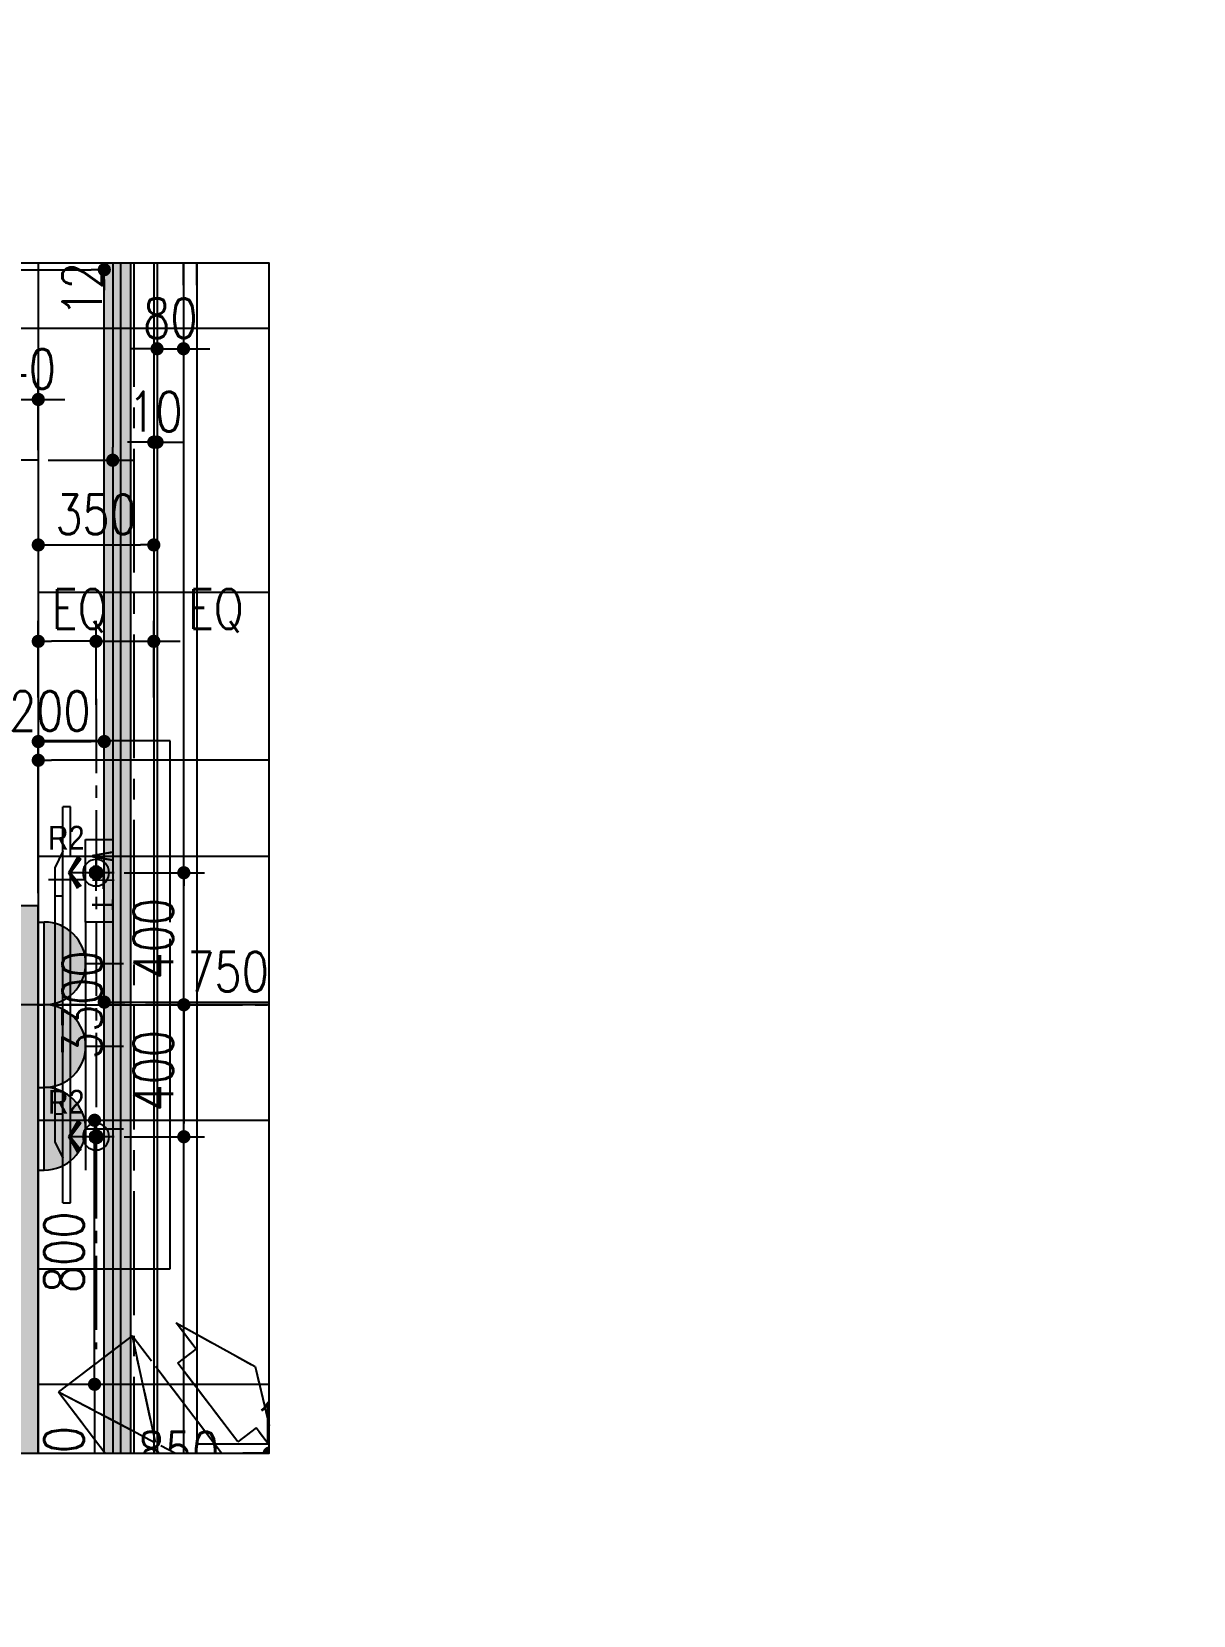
# Model space of a CAD drawing. Header units: inches. Extents: x -2597087 to 134135, y -662679 to 20000.
# Drawn here: x 43722 to 47242, y -16877 to -12079 of the extents above; entities that cross this region are included whole.
import ezdxf
from ezdxf.xclip import XClip

# ---------------------------------------------------------------- set-up
doc = ezdxf.new("R2010")
doc.units = ezdxf.units.IN
doc.header["$LTSCALE"] = 100
doc.header["$MEASUREMENT"] = 0
doc.header["$XCLIPFRAME"] = 2
for name, pattern in [('$0$DASH', [0.35, 0.25, -0.1]), ('__DASH', [0.35, 0.25, -0.1]), ('CENTER', [50.8, 31.75, -6.35, 6.35, -6.35]), ('CENTER2', [1.125, 0.75, -0.125, 0.125, -0.125]), ('DASH', [0.35, 0.25, -0.1]), ('DASHDOT2', [12.7, 6.35, -3.175, 0, -3.175]), ('HIDDENX2', [0.75, 0.5, -0.25])]:
    doc.linetypes.add(name, pattern=pattern)
doc.layers.get('0').update_dxf_attribs({"linetype": 'CONTINUOUS'})
doc.layers.get('Defpoints').update_dxf_attribs({"linetype": 'CONTINUOUS'})
for name, color, linetype in [('-04给水图层', 142, 'CENTER'), ('_ARWALL-1', 7, 'CONTINUOUS'), ('EQUIP-动力', 3, 'CONTINUOUS'), ('EQUIP-照明', 3, 'CONTINUOUS'), ('floor', 8, 'CONTINUOUS'), ('PUB_HATCH', 8, 'CONTINUOUS'), ('RC', 1, 'CONTINUOUS'), ('RC-dim', 3, 'CONTINUOUS'), ('RC-LIGHT', 1, 'CONTINUOUS'), ('WALL', 7, 'CONTINUOUS'), ('wall-dim', 3, 'CONTINUOUS'), ('天花开线', 4, 'CONTINUOUS'), ('家具', 1, 'DASH'), ('空调', 8, 'CONTINUOUS')]:
    doc.layers.add(name, color=color, linetype=linetype)
doc.styles.get("Standard").update_dxf_attribs({"font": 'txt.shx', "width": 0.8, "bigfont": 'GBCBIG.shx'})
doc.styles.add('STYLE1', font='stylu.ttf')
doc.styles.add('宋体', font='', dxfattribs={"width": 0.8})
doc.styles.get('宋体').set_extended_font_data('SimSun')
doc.dimstyles.new('50', dxfattribs={"dimscale": 50, "dimtxt": 2.4, "dimasz": 0.8, "dimexe": 1.25, "dimexo": 0.6, "dimgap": 0.65, "dimtad": 1, "dimdec": 0, "dimdsep": 46, "dimtxsty": 'Standard', "dimblk1": 'DOT', "dimblk2": 'DOT', "dimsah": 1, "dimcen": 2.5, "dimclrd": 3, "dimclre": 3, "dimclrt": 3, "dimadec": 0, "dimazin": 0, "dimtfac": 1, "dimtdec": 0, "dimtix": 1, "dimtmove": 2, "dimatfit": 0, "dimldrblk": 'DOT', "dimfxl": 5, "dimfxlon": 1, "dimarcsym": 0})

# ---------------------------------------------------------------- blocks, each defined once
blk = doc.blocks.new('DFG44EWDSDFG')
at = {"layer": 'PUB_HATCH'}
blk.add_hatch(color=6, dxfattribs=at).paths.add_polyline_path([(7019.9, -16877.5), (7019.9, -16677.5), (6169.9, -16677.5), (6169.9, -14727.5), (5969.9, -14727.5), (5969.9, -16877.5)])
at = {"layer": '_ARWALL-1'}
for p, q in [((6169.9, -13377.5), (6169.9, -15477.5)), ((6169.9, -14727.5), (5969.9, -14727.5))]:
    blk.add_line(p, q, dxfattribs=at)
at = {"layer": 'WALL'}
for p, q in [((6169.9, -13377.5), (6029.9, -13377.5)), ((6169.9, -15477.5), (6169.9, -16677.5))]:
    blk.add_line(p, q, dxfattribs=at)
at = {"layer": 'WALL', "color": 7}
blk.add_line((6169.9, -16677.5), (6169.9, -14727.5), dxfattribs=at)
blk = doc.blocks.new('asfdgfgsdgf')
at = {"color": 1, "linetype": 'HIDDENX2', "ltscale": 2}
for p, q in [((149083.2, -162742.3), (149083.2, -161542.3)), ((149107.2, -161542.3), (149083.2, -161542.3)), ((149107.2, -162742.3), (149107.2, -161542.3)), ((149059.2, -161811.9), (149059.2, -162472.7)), ((149059.2, -161811.9), (149083.2, -161811.9)), ((149059.2, -162472.7), (149083.2, -162472.7)), ((149083.2, -162742.3), (149107.2, -162742.3))]:
    blk.add_line(p, q, dxfattribs=at)
blk.add_lwpolyline([(149083.2, -162607.4), (149083.2, -161677.2), (149059.2, -161727.4), (149059.2, -162557.3)], close=True, dxfattribs=at)
at = {"layer": '家具', "color": 2, "linetype": 'HIDDENX2', "ltscale": 2}
blk.add_lwpolyline([(149409.2, -162942.3), (149409.2, -161342.3), (149009.2, -161342.3), (149009.2, -162942.3)], close=True, dxfattribs=at)
blk = doc.blocks.new('柜式空调')
at = {"layer": '空调', "linetype": 'DASH', "ltscale": 2}
for p, q in [((-300, 0), (300, -280)), ((-300, -280), (300, 0))]:
    blk.add_line(p, q, dxfattribs=at)
for points in [[(300, -280), (-300, -280), (-300, 0), (300, 0)], [(250, -410), (150, -410), (150, -340), (-150, -340), (-150, -410), (-250, -410), (0, -520)]]:
    blk.add_lwpolyline(points, close=True, dxfattribs=at)
blk = doc.blocks.new('_Dot')
at = {"color": 0, "linetype": 'ByBlock', "lineweight": -2}
blk.add_line((-0.5, 0), (-1, 0), dxfattribs=at)
at = {"color": 0, "linetype": 'ByBlock', "const_width": 0.5}
blk.add_lwpolyline([(-0.25, 0, 1), (0.25, 0, 1)], format="xyb", close=True, dxfattribs=at)
blk = doc.blocks.new('*D792')
at = {"layer": 'Defpoints', "color": 0, "transparency": 16777216}
for p in [(43742.1, -13412.3), (44092.1, -13412.3), (44092.1, -13634.2)]:
    blk.add_point(p, dxfattribs=at)
at = {"layer": 'RC-dim', "color": 3, "lineweight": -2, "transparency": 16777216}
for p, q in [((43742.1, -13442.3), (43742.1, -13696.7)), ((44092.1, -13442.3), (44092.1, -13696.7)), ((43782.1, -13634.2), (44052.1, -13634.2))]:
    blk.add_line(p, q, dxfattribs=at)
at = {"layer": 'RC-dim', "color": 3, "lineweight": -2, "transparency": 16777216, "xscale": 40, "yscale": 40, "zscale": 40, "rotation": 180}
blk.add_blockref('_Dot', (43742.1, -13634.2), dxfattribs=at)
at = {"layer": 'RC-dim', "color": 3, "lineweight": -2, "transparency": 16777216, "xscale": 40, "yscale": 40, "zscale": 40}
blk.add_blockref('_Dot', (44092.1, -13634.2), dxfattribs=at)
at = {"layer": 'RC-dim', "color": 3, "transparency": 16777216, "insert": (43917.1, -13541.7), "char_height": 120, "attachment_point": 5}
blk.add_mtext('350', dxfattribs=at)
blk = doc.blocks.new('*D793')
at = {"layer": 'Defpoints', "color": 0, "transparency": 16777216}
for p in [(44092.1, -13221.6), (44102.1, -13221.6), (44102.1, -13322.7)]:
    blk.add_point(p, dxfattribs=at)
at = {"layer": 'RC-dim', "color": 3, "lineweight": -2, "transparency": 16777216}
for p, q in [((44092.1, -13251.6), (44092.1, -13385.2)), ((44102.1, -13251.6), (44102.1, -13385.2)), ((44052.1, -13322.7), (44012.1, -13322.7)), ((44092.1, -13322.7), (44102.1, -13322.7)), ((44142.1, -13322.7), (44182.1, -13322.7))]:
    blk.add_line(p, q, dxfattribs=at)
at = {"layer": 'RC-dim', "color": 3, "lineweight": -2, "transparency": 16777216, "xscale": 40, "yscale": 40, "zscale": 40}
blk.add_blockref('_Dot', (44092.1, -13322.7), dxfattribs=at)
at = {"layer": 'RC-dim', "color": 3, "lineweight": -2, "transparency": 16777216, "xscale": 40, "yscale": 40, "zscale": 40, "rotation": 180}
blk.add_blockref('_Dot', (44102.1, -13322.7), dxfattribs=at)
at = {"layer": 'RC-dim', "color": 3, "transparency": 16777216, "insert": (44097.1, -13230.2), "char_height": 120, "attachment_point": 5}
blk.add_mtext('10', dxfattribs=at)
blk = doc.blocks.new('*D794')
at = {"layer": 'Defpoints', "color": 0, "transparency": 16777216}
for p in [(44102.1, -12877.5), (44182.1, -12877.5), (44182.1, -13039.7)]:
    blk.add_point(p, dxfattribs=at)
at = {"layer": 'RC-dim', "color": 3, "lineweight": -2, "transparency": 16777216}
for p, q in [((44102.1, -12907.5), (44102.1, -13102.2)), ((44182.1, -12907.5), (44182.1, -13102.2)), ((44062.1, -13039.7), (44022.1, -13039.7)), ((44102.1, -13039.7), (44182.1, -13039.7)), ((44222.1, -13039.7), (44262.1, -13039.7))]:
    blk.add_line(p, q, dxfattribs=at)
at = {"layer": 'RC-dim', "color": 3, "lineweight": -2, "transparency": 16777216, "xscale": 40, "yscale": 40, "zscale": 40}
blk.add_blockref('_Dot', (44102.1, -13039.7), dxfattribs=at)
at = {"layer": 'RC-dim', "color": 3, "lineweight": -2, "transparency": 16777216, "xscale": 40, "yscale": 40, "zscale": 40, "rotation": 180}
blk.add_blockref('_Dot', (44182.1, -13039.7), dxfattribs=at)
at = {"layer": 'RC-dim', "color": 3, "transparency": 16777216, "insert": (44142.1, -12947.2), "char_height": 120, "attachment_point": 5}
blk.add_mtext('80', dxfattribs=at)
blk = doc.blocks.new('*D795')
at = {"layer": 'Defpoints', "color": 0, "transparency": 16777216}
for p in [(44222.1, -12762.2), (44182.1, -12877.5), (44222.1, -12877.5)]:
    blk.add_point(p, dxfattribs=at)
at = {"layer": 'RC-dim', "color": 3, "lineweight": -2, "transparency": 16777216}
for p, q in [((44182.1, -12847.5), (44182.1, -12699.7)), ((44222.1, -12847.5), (44222.1, -12699.7)), ((44142.1, -12762.2), (44102.1, -12762.2)), ((44182.1, -12762.2), (44222.1, -12762.2)), ((44262.1, -12762.2), (44302.1, -12762.2))]:
    blk.add_line(p, q, dxfattribs=at)
at = {"layer": 'RC-dim', "color": 3, "lineweight": -2, "transparency": 16777216, "xscale": 40, "yscale": 40, "zscale": 40}
blk.add_blockref('_Dot', (44182.1, -12762.2), dxfattribs=at)
at = {"layer": 'RC-dim', "color": 3, "lineweight": -2, "transparency": 16777216, "xscale": 40, "yscale": 40, "zscale": 40, "rotation": 180}
blk.add_blockref('_Dot', (44222.1, -12762.2), dxfattribs=at)
at = {"layer": 'RC-dim', "color": 3, "transparency": 16777216, "insert": (44202.1, -12669.7), "char_height": 120, "attachment_point": 5}
blk.add_mtext('40', dxfattribs=at)
blk = doc.blocks.new('*D818')
at = {"layer": 'Defpoints', "color": 0, "transparency": 16777216}
for p in [(43742.1, -13926.2), (43742.1, -14126.7), (43917.1, -14148.2)]:
    blk.add_point(p, dxfattribs=at)
at = {"layer": '天花开线', "color": 3, "lineweight": -2, "transparency": 16777216}
for p, q in [((43742.1, -14096.7), (43742.1, -13863.7)), ((43917.1, -14118.2), (43917.1, -13863.7)), ((43877.1, -13926.2), (43782.1, -13926.2))]:
    blk.add_line(p, q, dxfattribs=at)
at = {"layer": '天花开线', "color": 3, "lineweight": -2, "transparency": 16777216, "xscale": 40, "yscale": 40, "zscale": 40, "rotation": 180}
blk.add_blockref('_Dot', (43742.1, -13926.2), dxfattribs=at)
at = {"layer": '天花开线', "color": 3, "lineweight": -2, "transparency": 16777216, "xscale": 40, "yscale": 40, "zscale": 40}
blk.add_blockref('_Dot', (43917.1, -13926.2), dxfattribs=at)
at = {"layer": '天花开线', "color": 3, "transparency": 16777216, "insert": (43867.5, -13833.7), "char_height": 120, "attachment_point": 5}
blk.add_mtext('EQ', dxfattribs=at)
blk = doc.blocks.new('*D819')
at = {"layer": 'Defpoints', "color": 0, "transparency": 16777216}
for p in [(44092.1, -13926.2), (43917.1, -14148.2), (44092.1, -14126.7)]:
    blk.add_point(p, dxfattribs=at)
at = {"layer": '天花开线', "color": 3, "lineweight": -2, "transparency": 16777216}
for p, q in [((43917.1, -14118.2), (43917.1, -13863.7)), ((44092.1, -14096.7), (44092.1, -13863.7)), ((43877.1, -13926.2), (43837.1, -13926.2)), ((43917.1, -13926.2), (44092.1, -13926.2)), ((44132.1, -13926.2), (44172.1, -13926.2))]:
    blk.add_line(p, q, dxfattribs=at)
at = {"layer": '天花开线', "color": 3, "lineweight": -2, "transparency": 16777216, "xscale": 40, "yscale": 40, "zscale": 40}
blk.add_blockref('_Dot', (43917.1, -13926.2), dxfattribs=at)
at = {"layer": '天花开线', "color": 3, "lineweight": -2, "transparency": 16777216, "xscale": 40, "yscale": 40, "zscale": 40, "rotation": 180}
blk.add_blockref('_Dot', (44092.1, -13926.2), dxfattribs=at)
at = {"layer": '天花开线', "color": 3, "transparency": 16777216, "insert": (44279.9, -13833.7), "char_height": 120, "attachment_point": 5}
blk.add_mtext('EQ', dxfattribs=at)
blk = doc.blocks.new('*D821')
at = {"layer": 'Defpoints', "color": 0, "transparency": 16777216}
for p in [(43742.1, -14286.6), (43742.1, -14719.1), (45492.1, -14824.5)]:
    blk.add_point(p, dxfattribs=at)
at = {"layer": '天花开线', "color": 3, "lineweight": -2, "transparency": 16777216}
for p, q in [((43742.1, -14689.1), (43742.1, -14224.1)), ((45492.1, -14794.5), (45492.1, -14224.1)), ((45452.1, -14286.6), (43782.1, -14286.6))]:
    blk.add_line(p, q, dxfattribs=at)
at = {"layer": '天花开线', "color": 3, "lineweight": -2, "transparency": 16777216, "xscale": 40, "yscale": 40, "zscale": 40, "rotation": 180}
blk.add_blockref('_Dot', (43742.1, -14286.6), dxfattribs=at)
at = {"layer": '天花开线', "color": 3, "lineweight": -2, "transparency": 16777216, "xscale": 40, "yscale": 40, "zscale": 40}
blk.add_blockref('_Dot', (45492.1, -14286.6), dxfattribs=at)
at = {"layer": '天花开线', "color": 3, "transparency": 16777216, "insert": (44617.1, -14194.1), "char_height": 120, "attachment_point": 5}
blk.add_mtext('EQ', dxfattribs=at)
blk = doc.blocks.new('*D822')
at = {"layer": 'Defpoints', "color": 0, "transparency": 16777216}
for p in [(43972.1, -15027.5), (43972.1, -15427.4), (44183.2, -15427.4)]:
    blk.add_point(p, dxfattribs=at)
at = {"layer": '天花开线', "color": 3, "lineweight": -2, "transparency": 16777216}
for p, q in [((44002.1, -15027.5), (44245.7, -15027.5)), ((44183.2, -15067.5), (44183.2, -15387.4)), ((44002.1, -15427.4), (44245.7, -15427.4))]:
    blk.add_line(p, q, dxfattribs=at)
at = {"layer": '天花开线', "color": 3, "lineweight": -2, "transparency": 16777216, "xscale": 40, "yscale": 40, "zscale": 40}
for p, rotation in [((44183.2, -15027.5), 90), ((44183.2, -15427.4), 270)]:
    blk.add_blockref('_Dot', p, dxfattribs=dict(at, rotation=rotation))
at = {"layer": '天花开线', "color": 3, "transparency": 16777216, "insert": (44090.7, -15227.4), "char_height": 120, "attachment_point": 5, "rotation": 90}
blk.add_mtext('400', dxfattribs=at)
blk = doc.blocks.new('ktsd')
h = blk.add_hatch(color=250)
edge = h.paths.add_edge_path()
edge.add_arc((0, 0), 20, 0, 360)
for p, q in [((0, 55), (0, -77.5)), ((-55, 0), (55, 0))]:
    blk.add_line(p, q)
at = {"color": 8}
for p, q in [((0, -77.5), (-40.5, -45.4)), ((40.8, -45.7), (0, -77.5)), ((47.6, -55.5), (40.8, -45.7)), ((-47.4, -55.1), (0, -82.7)), ((0, -82.7), (47.6, -55.5))]:
    blk.add_line(p, q, dxfattribs=at)
for radius in [40, 20]:
    blk.add_circle((0, 0), radius)
for points in [[(-40.5, -45.4), (0, -77.5), (-47.4, -55.1), (0, -82.7)], [(40.8, -45.7), (0, -77.5), (47.6, -55.5), (0, -82.7)]]:
    blk.add_solid(points, dxfattribs=at)
blk = doc.blocks.new('*D823')
at = {"layer": 'Defpoints', "color": 0, "transparency": 16777216}
for p in [(43972.1, -14627.4), (44183.2, -14627.4), (43972.1, -15027.5)]:
    blk.add_point(p, dxfattribs=at)
at = {"layer": '天花开线', "color": 3, "lineweight": -2, "transparency": 16777216}
for p, q in [((44002.1, -14627.4), (44245.7, -14627.4)), ((44183.2, -14987.5), (44183.2, -14667.4)), ((44002.1, -15027.5), (44245.7, -15027.5))]:
    blk.add_line(p, q, dxfattribs=at)
at = {"layer": '天花开线', "color": 3, "lineweight": -2, "transparency": 16777216, "xscale": 40, "yscale": 40, "zscale": 40}
for p, rotation in [((44183.2, -14627.4), 90), ((44183.2, -15027.5), 270)]:
    blk.add_blockref('_Dot', p, dxfattribs=dict(at, rotation=rotation))
at = {"layer": '天花开线', "color": 3, "transparency": 16777216, "insert": (44090.7, -14827.4), "char_height": 120, "attachment_point": 5, "rotation": 90}
blk.add_mtext('400', dxfattribs=at)
blk = doc.blocks.new('*D827')
at = {"layer": 'Defpoints', "color": 0, "transparency": 16777216}
for p in [(44442.1, -16386), (44442.1, -16545.1), (44592.1, -16586)]:
    blk.add_point(p, dxfattribs=at)
at = {"layer": 'EQUIP-照明', "color": 3, "lineweight": -2, "transparency": 16777216}
for p, q in [((44442.1, -16515.1), (44442.1, -16323.5)), ((44592.1, -16556), (44592.1, -16323.5)), ((44402.1, -16386), (44362.1, -16386)), ((44592.1, -16386), (44442.1, -16386)), ((44632.1, -16386), (44672.1, -16386))]:
    blk.add_line(p, q, dxfattribs=at)
at = {"layer": 'EQUIP-照明', "color": 3, "lineweight": -2, "transparency": 16777216, "xscale": 40, "yscale": 40, "zscale": 40}
blk.add_blockref('_Dot', (44442.1, -16386), dxfattribs=at)
at = {"layer": 'EQUIP-照明', "color": 3, "lineweight": -2, "transparency": 16777216, "xscale": 40, "yscale": 40, "zscale": 40, "rotation": 180}
blk.add_blockref('_Dot', (44592.1, -16386), dxfattribs=at)
at = {"layer": 'EQUIP-照明', "color": 3, "transparency": 16777216, "insert": (44517.1, -16293.5), "char_height": 120, "attachment_point": 5}
blk.add_mtext('150', dxfattribs=at)
blk = doc.blocks.new('DREGFDS34DFDFDFFDDFDF')
at = {"layer": 'EQUIP-动力', "color": 8, "linetype": '__DASH', "ltscale": 10}
for p, q in [((34263.2, -15627.5), (34263.2, -14427.5)), ((34287.2, -14427.5), (34263.2, -14427.5)), ((34287.2, -15627.5), (34287.2, -14427.5)), ((34239.2, -14697), (34239.2, -15357.9)), ((34239.2, -14697), (34263.2, -14697)), ((34239.2, -15357.9), (34263.2, -15357.9)), ((34263.2, -15627.5), (34287.2, -15627.5)), ((34473.4, -16030.5), (34614.2, -16677.5)), ((34250.7, -16200.1), (34836.9, -16507.8))]:
    blk.add_line(p, q, dxfattribs=at)
for points in [[(34589.2, -15827.5), (34589.2, -14227.5), (34189.2, -14227.5), (34189.2, -15827.5)], [(34263.2, -15492.6), (34263.2, -14562.3), (34239.2, -14612.5), (34239.2, -15442.4)], [(34910.1, -16389.3), (34849.5, -16309.7), (34793.8, -16352.1), (34612.1, -16113.5), (34667.7, -16071), (34607.2, -15991.5), (34846.1, -16123.7)], [(34836.9, -16507.8), (34473.4, -16030.5), (34250.7, -16200.1), (34614.2, -16677.5)]]:
    blk.add_lwpolyline(points, close=True, dxfattribs=at)
blk = doc.blocks.new('PCG7')
at = {"color": 0, "linetype": 'ByBlock', "lineweight": -2}
for p, q in [((-120, 675), (-120, 300)), ((996, 300), (996, 675)), ((-120, 300), (996, 300)), ((450, 300), (450, -201))]:
    blk.add_line(p, q, dxfattribs=at)
at = {"color": 0, "linetype": 'ByBlock', "lineweight": -2, "style": '宋体', "width": 0.8}
for s, p in [('T', (33, 386)), ('＋', (282, 385)), ('V', (690, 386))]:
    blk.add_text(s, height=300, dxfattribs=at).set_placement(p)
blk = doc.blocks.new('safre2cdas')
at = {"linetype": 'ByBlock', "lineweight": -2}
h = blk.add_hatch(color=0, dxfattribs=at)
edge = h.paths.add_edge_path()
edge.add_ellipse((-141.7, 0), major_axis=(-88.6, 88.6), ratio=1, start_angle=135, end_angle=315, ccw=False)
edge.add_line((-141.7, -125.2), (-141.7, 125.2))
at = {"color": 0, "linetype": 'ByBlock', "lineweight": -2}
for p, q in [((-160.3, 125.2), (-141.7, 125.2)), ((-141.7, 125.2), (-141.7, -125.2)), ((-16.4, -125.2), (-16.4, 125.2)), ((-16.4, 0), (98.6, 0)), ((-160.3, -125.2), (-141.7, -125.2))]:
    blk.add_line(p, q, dxfattribs=at)
at = {"color": 0, "linetype": 'ByBlock', "lineweight": -2, "extrusion": (0, 0, -1)}
blk.add_ellipse((-141.7, 0), major_axis=(88.6, 88.6), ratio=1, start_param=-0.785398, end_param=2.356194, dxfattribs=at)
blk = doc.blocks.new('h54h5h56j56')
at = {"layer": '-04给水图层', "color": 8, "linetype": '$0$DASH', "ltscale": 5}
for p, q in [((29975.1, 10446.3), (29575.1, 10446.3)), ((29575.1, 10446.3), (29575.1, 8846.3)), ((29975.1, 8846.3), (29975.1, 10446.3)), ((29649.1, 9046.3), (29649.1, 10246.3)), ((29673.1, 10246.3), (29649.1, 10246.3)), ((29673.1, 9046.3), (29673.1, 10246.3)), ((29649.1, 10111.4), (29625.1, 10061.2)), ((29649.1, 9181.2), (29649.1, 10111.4)), ((29625.1, 10061.2), (29625.1, 9231.3)), ((29625.1, 9976.7), (29625.1, 9315.8)), ((29625.1, 9976.7), (29649.1, 9976.7)), ((29625.1, 9315.8), (29649.1, 9315.8)), ((29625.1, 9231.3), (29649.1, 9181.2)), ((29649.1, 9046.3), (29673.1, 9046.3)), ((29575.1, 8846.3), (29975.1, 8846.3)), ((29859.4, 8643.3), (29636.6, 8473.6)), ((30222.9, 8165.9), (29859.4, 8643.3)), ((29859.4, 8643.3), (30000.1, 7996.3)), ((30053.7, 8602.7), (29993.1, 8682.2)), ((29993.1, 8682.2), (30232.1, 8550)), ((29998, 8560.3), (30053.7, 8602.7)), ((30179.7, 8321.6), (29998, 8560.3)), ((30232.1, 8550), (30296, 8284.4)), ((29636.6, 8473.6), (30222.9, 8165.9)), ((29636.6, 8473.6), (30000.1, 7996.3)), ((30235.4, 8364), (30179.7, 8321.6)), ((30296, 8284.4), (30235.4, 8364))]:
    blk.add_line(p, q, dxfattribs=at)
blk = doc.blocks.new('EWTGES')
at = {"layer": 'floor'}
for p, q in [((4069.9, -12977.5), (6449.9, -12977.5)), ((6169.9, -13777.5), (6449.9, -13777.5)), ((6169.9, -14577.5), (6449.9, -14577.5)), ((6169.9, -15377.5), (6449.9, -15377.5)), ((6169.9, -16177.5), (6449.9, -16177.5))]:
    blk.add_line(p, q, dxfattribs=at)
blk = doc.blocks.new('*D873')
at = {"layer": 'Defpoints', "color": 0, "transparency": 16777216}
for p in [(43242.1, -12800.1), (43942.1, -12800.1), (43942.1, -12800.1)]:
    blk.add_point(p, dxfattribs=at)
at = {"layer": 'floor', "color": 3, "lineweight": -2, "transparency": 16777216}
for p, q in [((43282.1, -12800.1), (43902.1, -12800.1)), ((43242.1, -12830.1), (43242.1, -12862.6)), ((43942.1, -12830.1), (43942.1, -12862.6))]:
    blk.add_line(p, q, dxfattribs=at)
at = {"layer": 'floor', "color": 3, "lineweight": -2, "transparency": 16777216, "xscale": 40, "yscale": 40, "zscale": 40, "rotation": 180}
blk.add_blockref('_Dot', (43242.1, -12800.1), dxfattribs=at)
at = {"layer": 'floor', "color": 3, "lineweight": -2, "transparency": 16777216, "xscale": 40, "yscale": 40, "zscale": 40}
blk.add_blockref('_Dot', (43942.1, -12800.1), dxfattribs=at)
at = {"layer": 'floor', "color": 3, "transparency": 16777216, "insert": (43592.1, -12707.6), "char_height": 120, "attachment_point": 5}
blk.add_mtext('700', dxfattribs=at)
blk = doc.blocks.new('*D878')
at = {"layer": 'Defpoints', "color": 0, "transparency": 16777216}
for p in [(43742.1, -14226.4), (43942.1, -14229.9), (43942.1, -14230.9)]:
    blk.add_point(p, dxfattribs=at)
at = {"layer": 'floor', "color": 3, "lineweight": -2, "transparency": 16777216}
for p, q in [((43942.1, -14200.9), (43942.1, -14167.4)), ((43782.1, -14229.9), (43902.1, -14229.9)), ((43742.1, -14256.4), (43742.1, -14292.4))]:
    blk.add_line(p, q, dxfattribs=at)
at = {"layer": 'floor', "color": 3, "lineweight": -2, "transparency": 16777216, "xscale": 40, "yscale": 40, "zscale": 40, "rotation": 180}
blk.add_blockref('_Dot', (43742.1, -14229.9), dxfattribs=at)
at = {"layer": 'floor', "color": 3, "lineweight": -2, "transparency": 16777216, "xscale": 40, "yscale": 40, "zscale": 40}
blk.add_blockref('_Dot', (43942.1, -14229.9), dxfattribs=at)
at = {"layer": 'floor', "color": 3, "transparency": 16777216, "insert": (43777, -14137.4), "char_height": 120, "attachment_point": 5}
blk.add_mtext('200', dxfattribs=at)
blk = doc.blocks.new('*D884')
at = {"layer": 'Defpoints', "color": 0, "transparency": 16777216}
for p in [(43842.1, -16177.5), (43842.1, -16677.5), (43912.7, -16677.5)]:
    blk.add_point(p, dxfattribs=at)
at = {"layer": 'floor', "color": 3, "lineweight": -2, "transparency": 16777216}
for p, q in [((43872.1, -16177.5), (43975.2, -16177.5)), ((43912.7, -16217.5), (43912.7, -16637.5)), ((43872.1, -16677.5), (43975.2, -16677.5))]:
    blk.add_line(p, q, dxfattribs=at)
at = {"layer": 'floor', "color": 3, "lineweight": -2, "transparency": 16777216, "xscale": 40, "yscale": 40, "zscale": 40}
for p, rotation in [((43912.7, -16177.5), 90), ((43912.7, -16677.5), 270)]:
    blk.add_blockref('_Dot', p, dxfattribs=dict(at, rotation=rotation))
at = {"layer": 'floor', "color": 3, "transparency": 16777216, "insert": (43820.2, -16427.5), "char_height": 120, "attachment_point": 5, "rotation": 90}
blk.add_mtext('500', dxfattribs=at)
blk = doc.blocks.new('*D886')
at = {"layer": 'Defpoints', "color": 0, "transparency": 16777216}
for p in [(43942.1, -15046.6), (44692.1, -15019.4), (44692.1, -15034)]:
    blk.add_point(p, dxfattribs=at)
at = {"layer": 'floor', "color": 3, "lineweight": -2, "transparency": 16777216}
for p, q in [((43942.1, -15016.6), (43942.1, -14956.9)), ((44692.1, -15004), (44692.1, -14956.9)), ((43982.1, -15019.4), (44652.1, -15019.4))]:
    blk.add_line(p, q, dxfattribs=at)
at = {"layer": 'floor', "color": 3, "lineweight": -2, "transparency": 16777216, "xscale": 40, "yscale": 40, "zscale": 40, "rotation": 180}
blk.add_blockref('_Dot', (43942.1, -15019.4), dxfattribs=at)
at = {"layer": 'floor', "color": 3, "lineweight": -2, "transparency": 16777216, "xscale": 40, "yscale": 40, "zscale": 40}
blk.add_blockref('_Dot', (44692.1, -15019.4), dxfattribs=at)
at = {"layer": 'floor', "color": 3, "transparency": 16777216, "insert": (44317.1, -14926.9), "char_height": 120, "attachment_point": 5}
blk.add_mtext('750', dxfattribs=at)
blk = doc.blocks.new('*D894')
at = {"layer": 'Defpoints', "color": 0, "transparency": 16777216}
for p in [(43877, -15377.5), (43912.7, -15377.5), (43842.1, -16177.5)]:
    blk.add_point(p, dxfattribs=at)
at = {"layer": 'floor', "color": 3, "lineweight": -2, "transparency": 16777216}
for p, q in [((43907, -15377.5), (43975.2, -15377.5)), ((43912.7, -16137.5), (43912.7, -15417.5)), ((43872.1, -16177.5), (43975.2, -16177.5))]:
    blk.add_line(p, q, dxfattribs=at)
at = {"layer": 'floor', "color": 3, "lineweight": -2, "transparency": 16777216, "xscale": 40, "yscale": 40, "zscale": 40}
for p, rotation in [((43912.7, -15377.5), 90), ((43912.7, -16177.5), 270)]:
    blk.add_blockref('_Dot', p, dxfattribs=dict(at, rotation=rotation))
at = {"layer": 'floor', "color": 3, "transparency": 16777216, "insert": (43820.2, -15777.5), "char_height": 120, "attachment_point": 5, "rotation": 90}
blk.add_mtext('800', dxfattribs=at)
blk = doc.blocks.new('*D952')
at = {"layer": 'Defpoints', "color": 0, "transparency": 16777216}
for p in [(43742.1, -12177.5), (43742.1, -13377.5), (43967.6, -13377.5)]:
    blk.add_point(p, dxfattribs=at)
at = {"layer": 'wall-dim', "color": 3, "lineweight": -2, "transparency": 16777216}
for p, q in [((43772.1, -12177.5), (44030.1, -12177.5)), ((43967.6, -12217.5), (43967.6, -13337.5)), ((43772.1, -13377.5), (44030.1, -13377.5))]:
    blk.add_line(p, q, dxfattribs=at)
at = {"layer": 'wall-dim', "color": 3, "lineweight": -2, "transparency": 16777216, "xscale": 40, "yscale": 40, "zscale": 40}
for p, rotation in [((43967.6, -12177.5), 90), ((43967.6, -13377.5), 270)]:
    blk.add_blockref('_Dot', p, dxfattribs=dict(at, rotation=rotation))
at = {"layer": 'wall-dim', "color": 3, "transparency": 16777216, "insert": (43875.1, -12777.5), "char_height": 120, "attachment_point": 5, "rotation": 90}
blk.add_mtext('1200', dxfattribs=at)
blk = doc.blocks.new('*D953')
at = {"layer": 'Defpoints', "color": 0, "transparency": 16777216}
for p in [(43742.1, -13377.5), (43742.1, -16677.5), (43967.6, -16677.5)]:
    blk.add_point(p, dxfattribs=at)
at = {"layer": 'wall-dim', "color": 3, "lineweight": -2, "transparency": 16777216}
for p, q in [((43772.1, -13377.5), (44030.1, -13377.5)), ((43967.6, -13417.5), (43967.6, -16637.5)), ((43772.1, -16677.5), (44030.1, -16677.5))]:
    blk.add_line(p, q, dxfattribs=at)
at = {"layer": 'wall-dim', "color": 3, "lineweight": -2, "transparency": 16777216, "xscale": 40, "yscale": 40, "zscale": 40}
for p, rotation in [((43967.6, -13377.5), 90), ((43967.6, -16677.5), 270)]:
    blk.add_blockref('_Dot', p, dxfattribs=dict(at, rotation=rotation))
at = {"layer": 'wall-dim', "color": 3, "transparency": 16777216, "insert": (43875.1, -15027.5), "char_height": 120, "attachment_point": 5, "rotation": 90}
blk.add_mtext('3300', dxfattribs=at)
blk = doc.blocks.new('*D963')
at = {"layer": 'Defpoints', "color": 0, "transparency": 16777216}
for p in [(43742.1, -13193.3), (43602.1, -13377.5), (43742.1, -13377.5)]:
    blk.add_point(p, dxfattribs=at)
at = {"layer": 'wall-dim', "color": 3, "lineweight": -2, "transparency": 16777216}
for p, q in [((43602.1, -13347.5), (43602.1, -13130.8)), ((43742.1, -13347.5), (43742.1, -13130.8)), ((43562.1, -13193.3), (43522.1, -13193.3)), ((43602.1, -13193.3), (43742.1, -13193.3)), ((43782.1, -13193.3), (43822.1, -13193.3))]:
    blk.add_line(p, q, dxfattribs=at)
at = {"layer": 'wall-dim', "color": 3, "lineweight": -2, "transparency": 16777216, "xscale": 40, "yscale": 40, "zscale": 40}
blk.add_blockref('_Dot', (43602.1, -13193.3), dxfattribs=at)
at = {"layer": 'wall-dim', "color": 3, "lineweight": -2, "transparency": 16777216, "xscale": 40, "yscale": 40, "zscale": 40, "rotation": 180}
blk.add_blockref('_Dot', (43742.1, -13193.3), dxfattribs=at)
at = {"layer": 'wall-dim', "color": 3, "transparency": 16777216, "insert": (43672.1, -13100.8), "char_height": 120, "attachment_point": 5}
blk.add_mtext('140', dxfattribs=at)
blk = doc.blocks.new('*D992')
at = {"layer": 'Defpoints', "color": 0, "transparency": 16777216}
for p in [(44592.1, -16473.6), (43742.1, -16677.5), (44592.1, -16677.5)]:
    blk.add_point(p, dxfattribs=at)
at = {"layer": 'wall-dim', "color": 3, "lineweight": -2, "transparency": 16777216}
for p, q in [((43742.1, -16647.5), (43742.1, -16411.1)), ((44592.1, -16647.5), (44592.1, -16411.1)), ((43782.1, -16473.6), (44552.1, -16473.6))]:
    blk.add_line(p, q, dxfattribs=at)
at = {"layer": 'wall-dim', "color": 3, "lineweight": -2, "transparency": 16777216, "xscale": 40, "yscale": 40, "zscale": 40, "rotation": 180}
blk.add_blockref('_Dot', (43742.1, -16473.6), dxfattribs=at)
at = {"layer": 'wall-dim', "color": 3, "lineweight": -2, "transparency": 16777216, "xscale": 40, "yscale": 40, "zscale": 40}
blk.add_blockref('_Dot', (44592.1, -16473.6), dxfattribs=at)
at = {"layer": 'wall-dim', "color": 3, "transparency": 16777216, "insert": (44167.1, -16381.1), "char_height": 120, "attachment_point": 5}
blk.add_mtext('850', dxfattribs=at)
blk = doc.blocks.new('HGES')
at = {"layer": 'floor'}
h = blk.add_hatch(dxfattribs=at)
h.set_pattern_fill('LINECAS', color=256, scale=300, pattern_type=2)
h.set_pattern_definition([(0, (29808.1, -22118.32), (291, 129), [33, -267, 11.1, -93, 21, -213]), (5, (29844.1, -22076.32), (36.9482, 162.8399), [39, -291, 13.8, -129, 33, -267]), (10, (29850.1, -22064.32), (50.775, 213.0537), [6, -51, 15, -159, 39, -291]), (15, (29886.1, -22010.32), (34.7026, 229.8124), [9, -87, 17.1, -201, 6, -51]), (20, (29916.1, -21986.32), (29.901, 295.0185), [11.1, -93, 21, -213, -900, -87]), (25, (29958.1, -22226.32), (21.121, 330.932), [13.8, -129, 33, -267, 11.1, -93]), (30, (29970.094, -22190.32), (148.57111, 144.6673), [15, -159, 39, -291, 13.8, -129]), (35, (30024.09, -22184.32), (124.57824, 193.438), [17.1, -201, 6, -51, 15, -159]), (40, (30048.09, -22148.32), (144.7546, 242.86642), [21, -213, 9, -87, 17.1, -201]), (45, (29808.1, -22076.32), (-89.0955, 212.132), [11.1, -93, 33, -267, 13.8, -129]), (50, (30048.1, -22118.32), (-121.1928, 168.2686), [9, -87, 21, -213, 11.1, -93]), (55, (30024.1, -22148.32), (36.6656, 329.5719), [6, -51, 17.1, -201, 9, -87]), (60, (29970.1, -22184.32), (21.7827, 295.7288), [39, -291, 15, -159, 6, -51]), (65, (29958.09, -22190.32), (5.73107, 232.34706), [33, -267, 13.8, -129, 39, -291]), (70, (29916.09, -22226.32), (-13.0072, 218.63397), [21, -213, 11.1, -93, 33, -267]), (75, (29886.094, -21986.32), (-8.10999, 166.78198), [17.1, -201, 9, -87, 21, -213]), (80, (29850.1, -22010.32), (-264.1784, 177.572), [15, -159, 6, -51, 17.1, -201]), (85, (29844.1, -22064.32), (-257.8785, 115.9167), [13.8, -129, 39, -291, 15, -159]), (90, (29706.1, -22436.32), (-129, 291), [38.1, -267, 10.5, -93, 23.7, -213]), (95, (29844.1, -22076.32), (-162.8399, 36.9482), [44.7, -291, 14.1, -129, 38.1, -267]), (100, (29850.1, -22064.32), (-213.0537, 50.775), [3, -51, 17.7, -159, 44.7, -291]), (105, (29886.1, -22010.32), (-229.8124, 34.7026), [6.9, -87, 18.3, -201, 3, -51]), (110, (29916.1, -21986.32), (-295.0185, 29.901), [10.5, -93, -23700, -213, 6.9, -87]), (115, (29958.1, -22226.32), (-330.932, 21.121), [14.1, -129, 38.1, -267, 10.5, -93]), (120, (29970.094, -22190.32), (-144.6673, 148.57111), [17.7, -159, -44700, -291, 14.1, -129]), (125, (30024.09, -22184.32), (-193.438, 124.57824), [18.3, -201, 3, -51, 17.7, -159]), (130, (30048.09, -22148.32), (-242.86642, 144.7546), [23.7, -213, 6.9, -87, -183, -201]), (135, (29808.1, -22076.32), (-212.132, -89.0955), [10.5, -93, 38.1, -267, 14.1, -129]), (140, (30048.1, -22118.32), (-168.2686, -121.1928), [6.9, -87, 23.7, -213, 10.5, -93]), (145, (30024.1, -22148.32), (-329.5719, 36.6656), [3, -51, -18300, -201, 6.9, -87]), (150, (29970.1, -22184.32), (-295.7288, 21.7827), [44.7, -291, 17.7, -159, 3, -51]), (155, (29958.09, -22190.32), (-232.34706, 5.73107), [38.1, -267, 14.1, -129, 44.7, -291]), (160, (29916.09, -22226.32), (-218.63397, -13.0072), [23.7, -213, 10.5, -93, 38.1, -267]), (165, (29886.094, -21986.32), (-166.78198, -8.10999), [18.3, -201, 6.9, -87, 23.7, -213]), (170, (29850.1, -22010.32), (-177.572, -264.1784), [17.7, -159, 3, -51, 18.3, -201])])
h.paths.add_polyline_path([(43992.1, -9327.5), (46992.1, -9327.5), (46992.1, -16427.5), (43992.1, -16427.5)], flags=16)
h.paths.add_polyline_path([(43942.1, -9277.5), (47042.1, -9277.5), (47042.1, -16477.5), (43942.1, -16477.5)])
h = blk.add_hatch(dxfattribs=at)
h.set_pattern_fill('AR-SAND', color=256, scale=14)
h.set_pattern_definition([(37.5, (29757.094, -22277.32), (-0.881907, 26.975533), [0, -21.28, 0, -23.8, 0, -22.75]), (7.5, (29757.094, -22277.32), (24.776874, 39.510045), [0, -11.48, 0, -19.18, 0, -7.35]), (327.5, (29739.874, -22277.32), (43.597986, 0.079227), [0, -7, 0, -25.2, 0, -32.9]), (317.5, (29739.874, -22277.32), (42.08577, 12.28746), [0, -3.5, 0, -16.52, 0, -18.9])])
h.paths.add_polyline_path([(44022.1, -9357.5), (46962.1, -9357.5), (46962.1, -16397.5), (44022.1, -16397.5)], flags=16)
h.paths.add_polyline_path([(43992.1, -9327.5), (46992.1, -9327.5), (46992.1, -16427.5), (43992.1, -16427.5)])
h = blk.add_hatch(dxfattribs=at)
h.set_pattern_fill('_USER', color=256, scale=800, double=1, pattern_type=0)
h.set_pattern_definition([(0, (44692.1, -11377.45), (0, 800), []), (90, (44692.1, -11377.45), (-800, 5e-14), [])])
h.paths.add_polyline_path([(44022.1, -9357.5), (46962.1, -9357.5), (46962.1, -16397.5), (44022.1, -16397.5)])
at = {"layer": 'EQUIP-动力', "color": 4, "linetype": 'CENTER2', "ltscale": 5}
blk.add_line((47242.1, -15027.5), (43557.1, -15027.5), dxfattribs=at)
at = {"layer": 'floor', "color": 1}
for points in [[(43942.1, -9277.5), (47042.1, -9277.5), (47042.1, -16477.5), (43942.1, -16477.5)], [(43992.1, -9327.5), (46992.1, -9327.5), (46992.1, -16427.5), (43992.1, -16427.5)], [(44022.1, -9357.5), (46962.1, -9357.5), (46962.1, -16397.5), (44022.1, -16397.5)]]:
    blk.add_lwpolyline(points, close=True, dxfattribs=at)
at = {"layer": 'RC', "color": 6, "linetype": 'CENTER2', "ltscale": 5}
blk.add_line((44032.1, -9227.5), (44032.1, -16527.5), dxfattribs=at)
at = {"layer": 'RC', "color": 2}
blk.add_lwpolyline([(44092.1, -16487.5), (47222.1, -16487.5), (47222.1, -9267.5), (44092.1, -9267.5)], close=True, dxfattribs=at)
at = {"layer": 'RC'}
for points in [[(44102.1, -16477.5), (47212.1, -16477.5), (47212.1, -9277.5), (44102.1, -9277.5)], [(44182.1, -16397.5), (47132.1, -16397.5), (47132.1, -9357.5), (44182.1, -9357.5)], [(44222.1, -16357.5), (47092.1, -16357.5), (47092.1, -9397.5), (44222.1, -9397.5)]]:
    blk.add_lwpolyline(points, close=True, dxfattribs=at)
at = {"layer": 'RC', "color": 2}
blk.add_lwpolyline([(43742.1, -12177.5), (43742.1, -13377.5)], dxfattribs=at)
at = {"layer": '天花开线', "linetype": 'CENTER2', "ltscale": 3}
for p, q in [((43917.1, -14100.3), (43917.1, -16070.7)), ((43798.9, -15027.5), (47006.6, -15027.5))]:
    blk.add_line(p, q, dxfattribs=at)
blk.add_lwpolyline([(43742.1, -12177.5), (41642.1, -13377.5)], dxfattribs=at)
at = {"layer": '-04给水图层'}
blk.add_blockref('h54h5h56j56', (14167, -24673.7), dxfattribs=at)
blk.add_blockref('DFG44EWDSDFG', (37572.2, 0))
at = {"layer": 'EQUIP-动力', "color": 2}
blk.add_blockref('DREGFDS34DFDFDFFDDFDF', (9552.9, 0), dxfattribs=at)
at = {"layer": 'EQUIP-动力', "xscale": -0.2240000003948813, "yscale": 0.2240000003948813, "zscale": 0.2240000003948813, "rotation": 269.9999964267286}
blk.add_blockref('PCG7', (43818.3, -14750), dxfattribs=at)
at = {"layer": 'EQUIP-动力', "xscale": -1, "rotation": 180.0000071037012}
for p in [(43901.9, -14902.2), (43901.9, -15152.7), (43901.9, -15403.2)]:
    blk.add_blockref('safre2cdas', p, dxfattribs=at)
at = {"layer": 'floor'}
blk.add_blockref('EWTGES', (37572.2, 0), dxfattribs=at)
at = {"layer": 'RC-LIGHT', "xscale": -1, "rotation": 270}
for p in [(43917.1, -14627.4), (43917.1, -15427.4)]:
    blk.add_blockref('ktsd', p, dxfattribs=at)
at = {"layer": '家具', "linetype": 'HIDDENX2'}
blk.add_blockref('asfdgfgsdgf', (-105267.1, 147114.9), dxfattribs=at)
at = {"layer": '家具', "linetype": 'DASH', "xscale": -1, "rotation": 127.2898892292363}
blk.add_blockref('柜式空调', (43985.3, -16438.8), dxfattribs=at)
at = {"layer": 'RC', "color": 4, "linetype": 'DASHDOT2', "ltscale": 0.1, "style": 'STYLE1', "width": 0.9}
for p in [(43771.5, -14557.3), (43771.5, -15357.3)]:
    blk.add_text('R2', height=72, dxfattribs=at).set_placement(p)
at = {"layer": 'EQUIP-照明', "color": 6}
dim = blk.add_linear_dim(base=(44442.1, -16386), p1=(44592.1, -16586), p2=(44442.1, -16545.1), angle=180, dimstyle='50', dxfattribs=at)
dim.commit()
dim.dimension.update_dxf_attribs({"geometry": '*D827', "text_midpoint": (44517.1, -16293.5)})
at = {"layer": 'floor'}
for base, p1, p2, picture, middle in [((43942.1, -12800.1), (43242.1, -12800.1), (43942.1, -12800.1), '*D873', (43592.1, -12707.6)), ((44692.1, -15019.4), (43942.1, -15046.6), (44692.1, -15034), '*D886', (44317.1, -14926.9))]:
    dim = blk.add_linear_dim(base=base, p1=p1, p2=p2, dimstyle='50', override={"dimarcsym": 2}, dxfattribs=at)
    dim.commit()
    dim.dimension.update_dxf_attribs({"geometry": picture, "text_midpoint": middle})
dim = blk.add_linear_dim(base=(43942.1, -14229.9), p1=(43742.1, -14226.4), p2=(43942.1, -14230.9), dimstyle='50', override={"dimarcsym": 2}, dxfattribs=at)
dim.commit()
dim.dimension.update_dxf_attribs({"geometry": '*D878', "text_midpoint": (43777, -14137.4), "dimtype": 128})
for base, p2, picture, middle in [((43912.7, -15377.5), (43877, -15377.5), '*D894', (43820.2, -15777.5)), ((43912.7, -16677.5), (43842.1, -16677.5), '*D884', (43820.2, -16427.5))]:
    dim = blk.add_linear_dim(base=base, p1=(43842.1, -16177.5), p2=p2, angle=90, dimstyle='50', override={"dimarcsym": 2}, dxfattribs=at)
    dim.commit()
    dim.dimension.update_dxf_attribs({"geometry": picture, "text_midpoint": middle})
at = {"layer": 'RC-dim', "color": 1}
for base, p1, p2, picture, middle in [((44222.1, -12762.2), (44182.1, -12877.5), (44222.1, -12877.5), '*D795', (44202.1, -12669.7)), ((44182.1, -13039.7), (44102.1, -12877.5), (44182.1, -12877.5), '*D794', (44142.1, -12947.2)), ((44102.1, -13322.7), (44092.1, -13221.6), (44102.1, -13221.6), '*D793', (44097.1, -13230.2)), ((44092.1, -13634.2), (43742.1, -13412.3), (44092.1, -13412.3), '*D792', (43917.1, -13541.7))]:
    dim = blk.add_linear_dim(base=base, p1=p1, p2=p2, dimstyle='50', override={"dimarcsym": 2}, dxfattribs=at)
    dim.commit()
    dim.dimension.update_dxf_attribs({"geometry": picture, "text_midpoint": middle})
at = {"layer": 'wall-dim'}
for base, p1, p2, picture, middle in [((43967.6, -13377.5), (43742.1, -12177.5), (43742.1, -13377.5), '*D952', (43875.1, -12777.5)), ((43967.6, -16677.5), (43742.1, -13377.5), (43742.1, -16677.5), '*D953', (43875.1, -15027.5))]:
    dim = blk.add_linear_dim(base=base, p1=p1, p2=p2, angle=90, dimstyle='50', override={"dimarcsym": 2}, dxfattribs=at)
    dim.commit()
    dim.dimension.update_dxf_attribs({"geometry": picture, "text_midpoint": middle})
for base, p1, p2, picture, middle in [((43742.1, -13193.3), (43602.1, -13377.5), (43742.1, -13377.5), '*D963', (43672.1, -13100.8)), ((44592.1, -16473.6), (43742.1, -16677.5), (44592.1, -16677.5), '*D992', (44167.1, -16381.1))]:
    dim = blk.add_linear_dim(base=base, p1=p1, p2=p2, dimstyle='50', override={"dimarcsym": 2}, dxfattribs=at)
    dim.commit()
    dim.dimension.update_dxf_attribs({"geometry": picture, "text_midpoint": middle})
at = {"layer": '天花开线'}
dim = blk.add_linear_dim(base=(43742.1, -13926.2), p1=(43917.1, -14148.2), p2=(43742.1, -14126.7), text='EQ', dimstyle='50', dxfattribs=at)
dim.commit()
dim.dimension.update_dxf_attribs({"geometry": '*D818', "text_midpoint": (43867.5, -13833.7), "dimtype": 128})
dim = blk.add_linear_dim(base=(44092.1, -13926.2), p1=(43917.1, -14148.2), p2=(44092.1, -14126.7), angle=180, text='EQ', dimstyle='50', dxfattribs=at)
dim.commit()
dim.dimension.update_dxf_attribs({"geometry": '*D819', "text_midpoint": (44279.9, -13833.7), "dimtype": 128})
dim = blk.add_linear_dim(base=(43742.1, -14286.6), p1=(45492.1, -14824.5), p2=(43742.1, -14719.1), angle=180, text='EQ', dimstyle='50', dxfattribs=at)
dim.commit()
dim.dimension.update_dxf_attribs({"geometry": '*D821', "text_midpoint": (44617.1, -14194.1)})
for base, p2, picture, middle in [((44183.2, -14627.4), (43972.1, -14627.4), '*D823', (44090.7, -14827.4)), ((44183.2, -15427.4), (43972.1, -15427.4), '*D822', (44090.7, -15227.4))]:
    dim = blk.add_linear_dim(base=base, p1=(43972.1, -15027.5), p2=p2, angle=90, dimstyle='50', dxfattribs=at)
    dim.commit()
    dim.dimension.update_dxf_attribs({"geometry": picture, "text_midpoint": middle})

msp = doc.modelspace()

# ---------------------------------------------------------------- block references
at = {"layer": 'floor'}
ref = msp.add_blockref('HGES', (0, 0), dxfattribs=at)
XClip(ref).set_block_clipping_path([(40907.8291515503, -16386.0172114539), (44442.0937294655, -12780.0853966675)])

doc.saveas('drawing.dxf')
